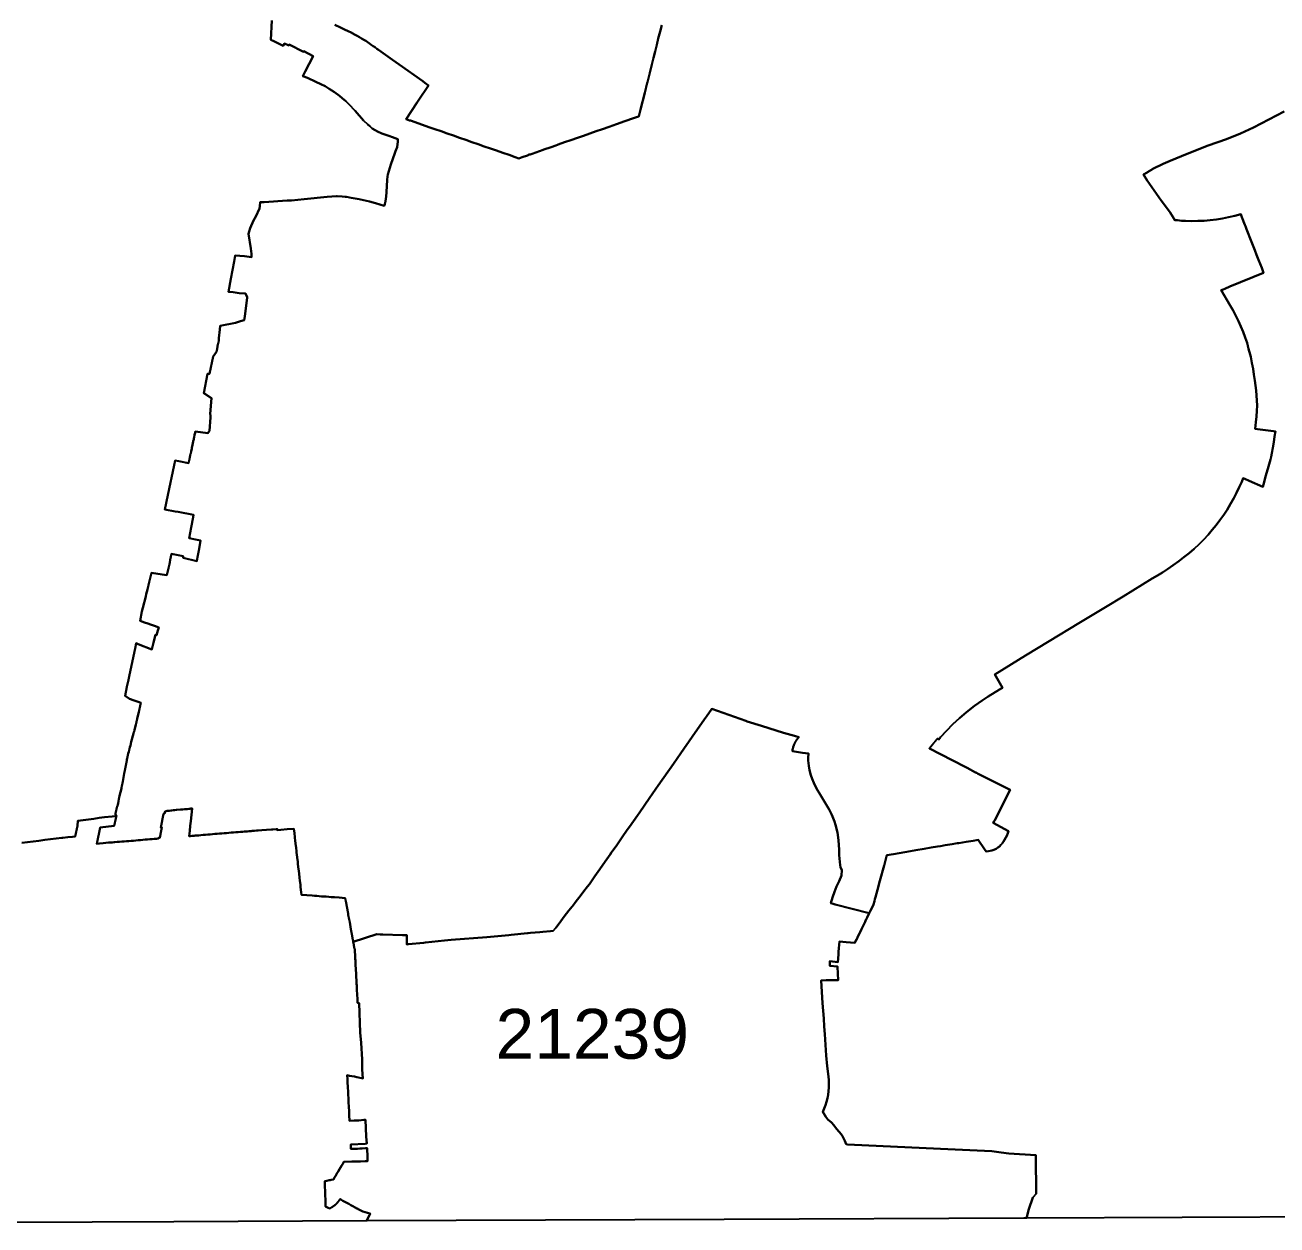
# Model space of a CAD drawing. Header units: inches. Extents: x 1341578 to 1502124, y 557203 to 748561.
# Drawn here: x 1422618 to 1436019, y 621283 to 634129 of the extents above; entities that cross this region are included whole.
import ezdxf
from ezdxf.enums import TextEntityAlignment as Align

# ---------------------------------------------------------------- set-up
doc = ezdxf.new("R2010")
doc.units = ezdxf.units.IN
doc.header["$MEASUREMENT"] = 0
doc.layers.add('Zipcode', color=7, linetype='Continuous')
doc.layers.add('ZipcodeAnno', color=7, linetype='Continuous')
doc.styles.add('Arial', font='arial.ttf')

msp = doc.modelspace()

# ---------------------------------------------------------------- linework, layer by layer
at = {"layer": 'Zipcode'}
for points in [[(1425261, 634177), (1425249, 633972), (1425280, 633957), (1425382, 633906), (1425395, 633932), (1425440, 633909), (1425444, 633919), (1425600, 633840), (1425603, 633848), (1425702, 633797), (1425617, 633630), (1425592, 633581), (1425643, 633562), (1425732, 633522), (1425784, 633496), (1425829, 633473), (1425873, 633447), (1425930, 633410), (1425984, 633370), (1426012, 633347), (1426050, 633315), (1426083, 633283), (1426153, 633211), (1426242, 633107), (1426286, 633065), (1426307, 633046), (1426335, 633022), (1426365, 633004), (1426389, 632988), (1426438, 632968), (1426511, 632942), (1426551, 632928), (1426607, 632908), (1426609, 632882), (1426600, 632821), (1426583, 632778), (1426577, 632756), (1426535, 632636), (1426513, 632565), (1426502, 632529), (1426499, 632507), (1426495, 632472), (1426487, 632340), (1426482, 632294), (1426476, 632244), (1426468, 632211), (1426462, 632192), (1426371, 632221), (1426306, 632238), (1426196, 632264), (1426109, 632279), (1426060, 632288), (1426046, 632289), (1426014, 632293), (1425958, 632295), (1425953, 632295), (1425902, 632294), (1425851, 632290), (1425606, 632266), (1425471, 632252), (1425424, 632250), (1425176, 632231), (1425133, 632231), (1425132, 632189), (1425126, 632166), (1425088, 632079), (1425063, 632037), (1425026, 631954), (1425017, 631920), (1425010, 631894), (1425010, 631892), (1425034, 631737), (1425043, 631680), (1425042, 631642), (1424966, 631654), (1424868, 631663), (1424858, 631598), (1424857, 631597), (1424856, 631597), (1424822, 631410), (1424795, 631273), (1424800, 631273), (1424846, 631268), (1424911, 631259), (1424978, 631254), (1424994, 631214), (1424994, 631213), (1424969, 631008), (1424964, 630968), (1424925, 630958), (1424871, 630941), (1424708, 630909), (1424704, 630869), (1424694, 630778), (1424691, 630747), (1424691, 630747), (1424685, 630720), (1424684, 630716), (1424683, 630712), (1424673, 630662), (1424666, 630631), (1424630, 630581), (1424592, 630394), (1424572, 630393), (1424530, 630189), (1424614, 630135), (1424600, 629967), (1424604, 629947), (1424602, 629927), (1424591, 629786), (1424576, 629759), (1424441, 629776), (1424435, 629751), (1424433, 629741), (1424427, 629712), (1424425, 629705), (1424423, 629693), (1424421, 629686), (1424419, 629675), (1424418, 629668), (1424415, 629656), (1424414, 629649), (1424411, 629637), (1424410, 629632), (1424404, 629606), (1424403, 629600), (1424402, 629596), (1424402, 629593), (1424396, 629567), (1424396, 629565), (1424391, 629542), (1424390, 629538), (1424387, 629523), (1424386, 629523), (1424386, 629522), (1424383, 629504), (1424382, 629502), (1424378, 629481), (1424377, 629480), (1424368, 629438), (1424264, 629459), (1424224, 629467), (1424214, 629416), (1424145, 629097), (1424114, 628944), (1424224, 628922), (1424256, 628918), (1424421, 628887), (1424416, 628861), (1424396, 628751), (1424374, 628635), (1424442, 628623), (1424495, 628612), (1424480, 628522), (1424465, 628433), (1424461, 628409), (1424458, 628392), (1424457, 628389), (1424309, 628426), (1424311, 628443), (1424186, 628468), (1424173, 628402), (1424167, 628374), (1424163, 628359), (1424153, 628314), (1424139, 628255), (1424138, 628251), (1424131, 628239), (1423970, 628265), (1423948, 628163), (1423929, 628086), (1423915, 628037), (1423909, 628010), (1423877, 627890), (1423867, 627849), (1423849, 627750), (1423880, 627740), (1423886, 627737), (1423943, 627718), (1423951, 627715), (1424004, 627696), (1424049, 627681), (1424039, 627648), (1424025, 627598), (1424016, 627600), (1423994, 627517), (1423975, 627444), (1423829, 627501), (1423806, 627510), (1423796, 627455), (1423736, 627171), (1423724, 627119), (1423707, 627045), (1423688, 626949), (1423735, 626916), (1423785, 626897), (1423838, 626879), (1423858, 626874), (1423855, 626858), (1423835, 626772), (1423819, 626705), (1423818, 626701), (1423803, 626636), (1423791, 626584), (1423786, 626564), (1423782, 626563), (1423777, 626543), (1423755, 626457), (1423745, 626415), (1423741, 626399), (1423728, 626350), (1423723, 626330), (1423710, 626277), (1423707, 626265), (1423708, 626265), (1423706, 626254), (1423686, 626147), (1423680, 626115), (1423676, 626095), (1423664, 626032), (1423654, 625980), (1423652, 625967), (1423650, 625956), (1423630, 625877), (1423622, 625840), (1423618, 625820), (1423614, 625796), (1423612, 625785), (1423608, 625765), (1423603, 625766), (1423586, 625689), (1423585, 625681), (1423594, 625662), (1423590, 625661), (1423549, 625657), (1423470, 625650), (1423411, 625640), (1423353, 625630), (1423184, 625608), (1423180, 625557), (1423156, 625442), (1423124, 625439), (1423074, 625434), (1423022, 625429), (1423012, 625428), (1422951, 625420), (1422890, 625413), (1422829, 625405), (1422767, 625397), (1422706, 625390), (1422645, 625382), (1422584, 625375)], [(1436097, 633202), (1435769, 633031), (1435628, 632967), (1435480, 632907), (1435282, 632839), (1435057, 632751), (1434998, 632725), (1434876, 632676), (1434801, 632644), (1434757, 632623), (1434735, 632611), (1434699, 632592), (1434622, 632545), (1434597, 632531), (1434592, 632528), (1434629, 632465), (1434704, 632358), (1434704, 632358), (1434780, 632252), (1434781, 632251), (1434859, 632147), (1434875, 632121), (1434904, 632075), (1434926, 632040), (1434956, 632038), (1434998, 632034), (1434998, 632034), (1435041, 632032), (1435107, 632030), (1435173, 632031), (1435173, 632031), (1435239, 632034), (1435306, 632040), (1435306, 632040), (1435371, 632048), (1435371, 632048), (1435437, 632058), (1435502, 632071), (1435502, 632071), (1435567, 632086), (1435567, 632086), (1435631, 632103), (1435643, 632072), (1435675, 631990), (1435682, 631974), (1435693, 631945), (1435708, 631906), (1435733, 631844), (1435762, 631771), (1435782, 631719), (1435802, 631669), (1435823, 631614), (1435857, 631528), (1435877, 631477), (1435515, 631328), (1435460, 631306), (1435442, 631299), (1435421, 631290), (1435518, 631128), (1435549, 631073), (1435549, 631073), (1435579, 631017), (1435579, 631017), (1435607, 630960), (1435607, 630960), (1435633, 630903), (1435633, 630903), (1435657, 630844), (1435657, 630844), (1435680, 630785), (1435699, 630725), (1435716, 630664), (1435732, 630603), (1435738, 630575), (1435752, 630512), (1435752, 630512), (1435763, 630449), (1435763, 630449), (1435773, 630386), (1435773, 630386), (1435781, 630323), (1435790, 630270), (1435797, 630217), (1435802, 630164), (1435805, 630110), (1435806, 630057), (1435804, 629997), (1435801, 629938), (1435794, 629878), (1435786, 629807), (1435810, 629804), (1435982, 629781), (1436004, 629778), (1436000, 629758), (1435998, 629746), (1435981, 629643), (1435959, 629505), (1435950, 629476), (1435929, 629404), (1435902, 629307), (1435874, 629211), (1435867, 629186), (1435723, 629251), (1435674, 629270), (1435658, 629278), (1435642, 629240), (1435615, 629181), (1435615, 629181), (1435587, 629122), (1435587, 629122), (1435557, 629065), (1435523, 629002), (1435486, 628940), (1435449, 628884), (1435449, 628884), (1435409, 628829), (1435409, 628829), (1435368, 628776), (1435326, 628723), (1435326, 628723), (1435283, 628672), (1435283, 628672), (1435237, 628622), (1435185, 628571), (1435132, 628522), (1435079, 628476), (1435079, 628476), (1435024, 628431), (1435024, 628431), (1434969, 628388), (1434909, 628345), (1434848, 628304), (1434794, 628269), (1434740, 628235), (1434684, 628202), (1434373, 628011), (1434184, 627897), (1433897, 627724), (1433580, 627532), (1433328, 627379), (1432998, 627176), (1433009, 627157), (1433080, 627035), (1433049, 627014), (1432927, 626939), (1432862, 626896), (1432781, 626839), (1432696, 626772), (1432621, 626709), (1432550, 626643), (1432481, 626574), (1432418, 626505), (1432398, 626481), (1432387, 626492), (1432385, 626490), (1432384, 626488), (1432383, 626487), (1432382, 626486), (1432380, 626484), (1432379, 626483), (1432378, 626481), (1432377, 626480), (1432375, 626478), (1432374, 626477), (1432373, 626475), (1432372, 626474), (1432370, 626472), (1432369, 626471), (1432368, 626469), (1432367, 626468), (1432365, 626466), (1432364, 626465), (1432363, 626463), (1432362, 626462), (1432360, 626460), (1432359, 626459), (1432358, 626457), (1432357, 626456), (1432356, 626454), (1432354, 626453), (1432353, 626451), (1432352, 626450), (1432351, 626449), (1432349, 626447), (1432348, 626446), (1432347, 626444), (1432346, 626443), (1432344, 626441), (1432343, 626440), (1432342, 626438), (1432341, 626437), (1432340, 626435), (1432338, 626434), (1432337, 626432), (1432336, 626431), (1432335, 626429), (1432333, 626428), (1432332, 626426), (1432331, 626424), (1432330, 626423), (1432329, 626421), (1432327, 626420), (1432326, 626418), (1432325, 626417), (1432324, 626415), (1432323, 626414), (1432321, 626412), (1432320, 626411), (1432319, 626409), (1432318, 626408), (1432317, 626406), (1432315, 626405), (1432314, 626403), (1432313, 626402), (1432312, 626400), (1432311, 626399), (1432309, 626397), (1432308, 626396), (1432307, 626394), (1432306, 626393), (1432305, 626391), (1432303, 626390), (1432302, 626388), (1432301, 626387), (1432300, 626385), (1432418, 626324), (1432680, 626189), (1432703, 626177), (1432794, 626128), (1432795, 626127), (1432797, 626127), (1432798, 626126), (1432799, 626125), (1432801, 626125), (1432802, 626124), (1432803, 626123), (1432805, 626123), (1432806, 626122), (1432807, 626122), (1432809, 626121), (1432810, 626120), (1432814, 626118), (1433164, 625943), (1432999, 625618), (1432993, 625607), (1432983, 625588), (1433146, 625500), (1433145, 625498), (1433138, 625479), (1433126, 625450), (1433093, 625389), (1433078, 625367), (1433064, 625351), (1433048, 625335), (1433031, 625323), (1433012, 625310), (1432989, 625300), (1432966, 625292), (1432933, 625285), (1432906, 625280), (1432889, 625305), (1432822, 625406), (1432767, 625397), (1432691, 625385), (1432614, 625372), (1432595, 625369), (1432542, 625360), (1432467, 625348), (1432418, 625340), (1432387, 625335), (1432319, 625323), (1432244, 625311), (1432152, 625295), (1432098, 625286), (1431915, 625254), (1431843, 625241), (1431813, 625130), (1431769, 624969), (1431742, 624870), (1431721, 624791), (1431716, 624771), (1431710, 624751), (1431700, 624714), (1431682, 624676), (1431665, 624641), (1431654, 624620), (1431291, 624715), (1431269, 624721), (1431244, 624727), (1431262, 624788), (1431262, 624788), (1431283, 624848), (1431283, 624848), (1431306, 624907), (1431306, 624907), (1431332, 624965), (1431332, 624965), (1431359, 625023), (1431363, 625082), (1431346, 625115), (1431343, 625134), (1431334, 625243), (1431334, 625292), (1431334, 625298), (1431325, 625401), (1431314, 625484), (1431294, 625567), (1431283, 625604), (1431263, 625655), (1431252, 625681), (1431225, 625730), (1431117, 625911), (1431101, 625938), (1431077, 625985), (1431062, 626018), (1431045, 626058), (1431030, 626099), (1431016, 626151), (1431007, 626200), (1431002, 626254), (1431001, 626284), (1431004, 626331), (1430942, 626339), (1430832, 626354), (1430832, 626357), (1430833, 626359), (1430833, 626361), (1430833, 626363), (1430833, 626365), (1430834, 626366), (1430834, 626368), (1430834, 626370), (1430835, 626372), (1430835, 626374), (1430835, 626376), (1430836, 626378), (1430836, 626380), (1430836, 626381), (1430837, 626383), (1430837, 626385), (1430838, 626387), (1430838, 626389), (1430839, 626391), (1430839, 626393), (1430840, 626394), (1430840, 626396), (1430841, 626398), (1430841, 626400), (1430842, 626402), (1430842, 626404), (1430843, 626405), (1430844, 626407), (1430844, 626409), (1430845, 626411), (1430845, 626413), (1430846, 626414), (1430847, 626416), (1430847, 626418), (1430848, 626420), (1430849, 626422), (1430849, 626423), (1430850, 626425), (1430851, 626427), (1430852, 626429), (1430852, 626430), (1430853, 626432), (1430854, 626434), (1430855, 626436), (1430856, 626437), (1430856, 626439), (1430857, 626441), (1430858, 626442), (1430859, 626444), (1430860, 626446), (1430861, 626448), (1430862, 626449), (1430862, 626451), (1430863, 626453), (1430864, 626454), (1430865, 626456), (1430866, 626458), (1430867, 626459), (1430868, 626461), (1430869, 626462), (1430870, 626464), (1430871, 626466), (1430872, 626467), (1430873, 626469), (1430874, 626471), (1430875, 626472), (1430876, 626474), (1430877, 626475), (1430879, 626477), (1430880, 626478), (1430881, 626480), (1430882, 626481), (1430883, 626483), (1430884, 626485), (1430885, 626486), (1430887, 626488), (1430888, 626489), (1430889, 626491), (1430890, 626492), (1430891, 626493), (1430893, 626495), (1430894, 626496), (1430895, 626498), (1430896, 626499), (1430898, 626501), (1430899, 626502), (1430900, 626504), (1430901, 626505), (1430854, 626519), (1430738, 626553), (1430500, 626627), (1430349, 626674), (1430332, 626679), (1429968, 626807), (1429911, 626725), (1429892, 626698), (1429761, 626510), (1429639, 626335), (1429559, 626221), (1429396, 625988), (1429371, 625952), (1429331, 625894), (1429306, 625859), (1429245, 625771), (1429198, 625704), (1429173, 625668), (1429087, 625544), (1429065, 625513), (1429011, 625436), (1428951, 625350), (1428893, 625267), (1428882, 625250), (1428846, 625200), (1428754, 625068), (1428718, 625016), (1428659, 624931), (1428639, 624905), (1428600, 624855), (1428571, 624818), (1428507, 624735), (1428480, 624700), (1428475, 624694), (1428440, 624649), (1428390, 624584), (1428334, 624512), (1428298, 624465), (1428272, 624432), (1428242, 624429), (1428160, 624421), (1428127, 624418), (1428028, 624409), (1428004, 624406), (1427998, 624406), (1427821, 624389), (1427797, 624387), (1427562, 624364), (1427181, 624334), (1427145, 624331), (1427108, 624328), (1426905, 624307), (1426901, 624307), (1426885, 624305), (1426882, 624305), (1426723, 624289), (1426717, 624288), (1426703, 624286), (1426706, 624338), (1426705, 624384), (1426660, 624385), (1426449, 624393), (1426418, 624394), (1426385, 624395), (1426132, 624313), (1426130, 624327), (1426128, 624335), (1426117, 624398), (1426107, 624449), (1426097, 624501), (1426093, 624524), (1426088, 624553), (1426078, 624604), (1426076, 624616), (1426051, 624751), (1426046, 624779), (1426045, 624783), (1425982, 624788), (1425931, 624791), (1425894, 624794), (1425868, 624796), (1425843, 624798), (1425818, 624800), (1425793, 624801), (1425768, 624803), (1425743, 624805), (1425718, 624807), (1425693, 624809), (1425577, 624817), (1425574, 624847), (1425571, 624872), (1425570, 624877), (1425568, 624897), (1425565, 624922), (1425565, 624927), (1425562, 624946), (1425559, 624971), (1425559, 624976), (1425557, 624996), (1425554, 625021), (1425553, 625026), (1425552, 625036), (1425551, 625046), (1425548, 625071), (1425545, 625095), (1425543, 625115), (1425542, 625120), (1425539, 625145), (1425537, 625170), (1425534, 625195), (1425531, 625215), (1425531, 625220), (1425528, 625244), (1425525, 625269), (1425522, 625294), (1425520, 625309), (1425519, 625319), (1425514, 625368), (1425510, 625398), (1425507, 625428), (1425506, 625433), (1425501, 625478), (1425496, 625525), (1425424, 625519), (1425356, 625513), (1425316, 625510), (1425319, 625521), (1425319, 625521), (1425305, 625520), (1425269, 625517), (1425256, 625516), (1425202, 625513), (1425151, 625509), (1425112, 625506), (1425100, 625505), (1425096, 625505), (1425075, 625503), (1425062, 625502), (1425050, 625501), (1425040, 625500), (1425025, 625499), (1425012, 625498), (1425000, 625497), (1424984, 625496), (1424975, 625495), (1424962, 625494), (1424950, 625493), (1424933, 625492), (1424925, 625491), (1424900, 625489), (1424888, 625488), (1424881, 625487), (1424875, 625487), (1424850, 625485), (1424838, 625484), (1424830, 625483), (1424825, 625483), (1424800, 625481), (1424776, 625479), (1424774, 625479), (1424751, 625477), (1424726, 625475), (1424721, 625474), (1424701, 625473), (1424676, 625471), (1424651, 625469), (1424626, 625467), (1424601, 625465), (1424576, 625463), (1424551, 625460), (1424526, 625458), (1424501, 625456), (1424477, 625454), (1424452, 625452), (1424439, 625451), (1424427, 625450), (1424402, 625448), (1424389, 625447), (1424377, 625446), (1424375, 625446), (1424381, 625504), (1424386, 625555), (1424391, 625607), (1424398, 625675), (1424405, 625742), (1424402, 625741), (1424394, 625740), (1424387, 625739), (1424372, 625737), (1424358, 625736), (1424344, 625735), (1424326, 625734), (1424308, 625732), (1424296, 625732), (1424284, 625731), (1424282, 625730), (1424242, 625726), (1424238, 625726), (1424234, 625726), (1424222, 625724), (1424212, 625723), (1424202, 625722), (1424190, 625721), (1424178, 625720), (1424164, 625718), (1424151, 625717), (1424138, 625715), (1424130, 625714), (1424116, 625711), (1424111, 625687), (1424099, 625686), (1424071, 625539), (1424083, 625540), (1424083, 625540), (1424076, 625501), (1424062, 625429), (1424050, 625430), (1424048, 625419), (1424028, 625418), (1424003, 625416), (1424001, 625416), (1423978, 625414), (1423974, 625413), (1423953, 625412), (1423928, 625410), (1423908, 625408), (1423903, 625408), (1423878, 625406), (1423853, 625404), (1423829, 625402), (1423804, 625400), (1423779, 625397), (1423754, 625395), (1423729, 625393), (1423716, 625392), (1423704, 625391), (1423679, 625389), (1423654, 625387), (1423629, 625385), (1423604, 625383), (1423579, 625381), (1423567, 625380), (1423554, 625379), (1423542, 625378), (1423510, 625376), (1423453, 625371), (1423413, 625368), (1423386, 625365), (1423423, 625538), (1423572, 625555), (1423590, 625634), (1423597, 625662), (1423594, 625662), (1423585, 625681), (1423586, 625689), (1423603, 625766), (1423608, 625765), (1423612, 625785), (1423614, 625796), (1423618, 625820), (1423622, 625840), (1423630, 625877), (1423650, 625956), (1423652, 625967), (1423654, 625980), (1423664, 626032), (1423676, 626095), (1423680, 626115), (1423686, 626147), (1423706, 626254), (1423708, 626265), (1423707, 626265), (1423710, 626277), (1423723, 626330), (1423728, 626350), (1423741, 626399), (1423745, 626415), (1423755, 626457), (1423777, 626543), (1423782, 626563), (1423786, 626564), (1423791, 626584), (1423803, 626636), (1423818, 626701), (1423819, 626705), (1423835, 626772), (1423855, 626858), (1423858, 626874), (1423838, 626879), (1423785, 626897), (1423735, 626916), (1423688, 626949), (1423707, 627045), (1423724, 627119), (1423736, 627171), (1423796, 627455), (1423806, 627510), (1423829, 627501), (1423975, 627444), (1423994, 627517), (1424016, 627600), (1424025, 627598), (1424039, 627648), (1424049, 627681), (1424004, 627696), (1423951, 627715), (1423943, 627718), (1423886, 627737), (1423880, 627740), (1423849, 627750), (1423867, 627849), (1423877, 627890), (1423909, 628010), (1423915, 628037), (1423929, 628086), (1423948, 628163), (1423970, 628265), (1424131, 628239), (1424138, 628251), (1424139, 628255), (1424153, 628314), (1424163, 628359), (1424167, 628374), (1424173, 628402), (1424186, 628468), (1424311, 628443), (1424309, 628426), (1424457, 628389), (1424458, 628392), (1424461, 628409), (1424465, 628433), (1424480, 628522), (1424495, 628612), (1424442, 628623), (1424374, 628635), (1424396, 628751), (1424416, 628861), (1424421, 628887), (1424256, 628918), (1424224, 628922), (1424114, 628944), (1424145, 629097), (1424214, 629416), (1424224, 629467), (1424264, 629459), (1424368, 629438), (1424377, 629480), (1424378, 629481), (1424382, 629502), (1424383, 629504), (1424386, 629522), (1424386, 629523), (1424387, 629523), (1424390, 629538), (1424391, 629542), (1424396, 629565), (1424396, 629567), (1424402, 629593), (1424402, 629596), (1424403, 629600), (1424404, 629606), (1424410, 629632), (1424411, 629637), (1424414, 629649), (1424415, 629656), (1424418, 629668), (1424419, 629675), (1424421, 629686), (1424423, 629693), (1424425, 629705), (1424427, 629712), (1424433, 629741), (1424435, 629751), (1424441, 629776), (1424576, 629759), (1424591, 629786), (1424602, 629927), (1424604, 629947), (1424600, 629967), (1424614, 630135), (1424530, 630189), (1424572, 630393), (1424592, 630394), (1424630, 630581), (1424666, 630631), (1424673, 630662), (1424683, 630712), (1424684, 630716), (1424685, 630720), (1424691, 630747), (1424691, 630747), (1424694, 630778), (1424704, 630869), (1424708, 630909), (1424871, 630941), (1424925, 630958), (1424964, 630968), (1424969, 631008), (1424994, 631213), (1424994, 631214), (1424978, 631254), (1424911, 631259), (1424846, 631268), (1424800, 631273), (1424795, 631273), (1424822, 631410), (1424856, 631597), (1424857, 631597), (1424858, 631598), (1424868, 631663), (1424966, 631654), (1425042, 631642), (1425043, 631680), (1425034, 631737), (1425010, 631892), (1425010, 631894), (1425017, 631920), (1425026, 631954), (1425063, 632037), (1425088, 632079), (1425126, 632166), (1425132, 632189), (1425133, 632231), (1425176, 632231), (1425424, 632250), (1425471, 632252), (1425606, 632266), (1425851, 632290), (1425902, 632294), (1425953, 632295), (1425958, 632295), (1426014, 632293), (1426046, 632289), (1426060, 632288), (1426109, 632279), (1426196, 632264), (1426306, 632238), (1426371, 632221), (1426462, 632192), (1426468, 632211), (1426476, 632244), (1426482, 632294), (1426487, 632340), (1426495, 632472), (1426499, 632507), (1426502, 632529), (1426513, 632565), (1426535, 632636), (1426577, 632756), (1426583, 632778), (1426600, 632821), (1426609, 632882), (1426607, 632908), (1426551, 632928), (1426511, 632942), (1426438, 632968), (1426389, 632988), (1426365, 633004), (1426335, 633022), (1426307, 633046), (1426286, 633065), (1426242, 633107), (1426153, 633211), (1426083, 633283), (1426050, 633315), (1426012, 633347), (1425984, 633370), (1425930, 633410), (1425873, 633447), (1425829, 633473), (1425784, 633496), (1425732, 633522), (1425643, 633562), (1425592, 633581), (1425617, 633630), (1425702, 633797), (1425603, 633848), (1425600, 633840), (1425444, 633919), (1425440, 633909), (1425395, 633932), (1425382, 633906), (1425280, 633957), (1425249, 633972), (1425261, 634177)], [(1425933, 634130), (1425993, 634104), (1426039, 634082), (1426078, 634064), (1426109, 634048), (1426145, 634029), (1426160, 634020), (1426174, 634012), (1426197, 634000), (1426220, 633986), (1426251, 633967), (1426265, 633958), (1426281, 633948), (1426291, 633942), (1426306, 633931), (1426324, 633918), (1426346, 633903), (1426368, 633887), (1426384, 633875), (1426401, 633864), (1426503, 633791), (1426551, 633757), (1426624, 633705), (1426875, 633526), (1426897, 633510), (1426938, 633481), (1426827, 633316), (1426813, 633296), (1426696, 633121), (1426734, 633108), (1426744, 633105), (1426873, 633060), (1426939, 633037), (1427005, 633014), (1427071, 632991), (1427138, 632968), (1427204, 632945), (1427270, 632922), (1427336, 632899), (1427402, 632876), (1427468, 632853), (1427534, 632830), (1427600, 632807), (1427665, 632784), (1427732, 632761), (1427799, 632738), (1427865, 632715), (1427904, 632701), (1427939, 632714), (1427995, 632733), (1428016, 632741), (1428024, 632743), (1428046, 632751), (1428163, 632792), (1428171, 632795), (1428251, 632823), (1428301, 632840), (1428318, 632846), (1428325, 632849), (1428393, 632873), (1428462, 632897), (1428530, 632921), (1428596, 632944), (1428665, 632968), (1428732, 632991), (1428801, 633015), (1428870, 633040), (1428950, 633067), (1429039, 633099), (1429132, 633131), (1429183, 633149), (1429188, 633151), (1429206, 633225), (1429251, 633404), (1429278, 633511), (1429280, 633518), (1429305, 633617), (1429327, 633706), (1429345, 633778), (1429362, 633845), (1429369, 633874), (1429380, 633918), (1429397, 633986), (1429415, 634058), (1429433, 634129)], [(1429433, 634129), (1429415, 634058), (1429397, 633986), (1429380, 633918), (1429369, 633874), (1429362, 633845), (1429345, 633778), (1429327, 633706), (1429305, 633617), (1429280, 633518), (1429278, 633511), (1429251, 633404), (1429206, 633225), (1429188, 633151), (1429183, 633149), (1429132, 633131), (1429039, 633099), (1428950, 633067), (1428870, 633040), (1428801, 633015), (1428732, 632991), (1428665, 632968), (1428596, 632944), (1428530, 632921), (1428462, 632897), (1428393, 632873), (1428325, 632849), (1428318, 632846), (1428301, 632840), (1428251, 632823), (1428171, 632795), (1428163, 632792), (1428046, 632751), (1428024, 632743), (1428016, 632741), (1427995, 632733), (1427939, 632714), (1427904, 632701), (1427865, 632715), (1427799, 632738), (1427732, 632761), (1427665, 632784), (1427600, 632807), (1427534, 632830), (1427468, 632853), (1427402, 632876), (1427336, 632899), (1427270, 632922), (1427204, 632945), (1427138, 632968), (1427071, 632991), (1427005, 633014), (1426939, 633037), (1426873, 633060), (1426744, 633105), (1426734, 633108), (1426696, 633121), (1426813, 633296), (1426827, 633316), (1426938, 633481), (1426897, 633510), (1426875, 633526), (1426624, 633705), (1426551, 633757), (1426503, 633791), (1426401, 633864), (1426384, 633875), (1426368, 633887), (1426346, 633903), (1426324, 633918), (1426306, 633931), (1426291, 633942), (1426281, 633948), (1426265, 633958), (1426251, 633967), (1426220, 633986), (1426197, 634000), (1426174, 634012), (1426160, 634020), (1426145, 634029), (1426109, 634048), (1426078, 634064), (1426039, 634082), (1425993, 634104), (1425933, 634130)], [(1445002, 621406), (1433340, 621356), (1433363, 621452), (1433405, 621577), (1433442, 621617), (1433439, 622021), (1433439, 622032), (1433439, 622032), (1433149, 622048), (1433068, 622059), (1432967, 622073), (1432418, 622099), (1431421, 622146), (1431408, 622147), (1431395, 622183), (1431383, 622207), (1431368, 622234), (1431353, 622254), (1431308, 622308), (1431294, 622328), (1431276, 622352), (1431250, 622381), (1431212, 622414), (1431190, 622440), (1431179, 622458), (1431158, 622493), (1431173, 622529), (1431173, 622529), (1431186, 622565), (1431186, 622565), (1431198, 622602), (1431198, 622602), (1431207, 622640), (1431207, 622640), (1431214, 622678), (1431219, 622716), (1431219, 622716), (1431222, 622755), (1431222, 622755), (1431223, 622793), (1431223, 622793), (1431222, 622832), (1431222, 622832), (1431218, 622871), (1431205, 622984), (1431205, 622984), (1431193, 623097), (1431193, 623097), (1431185, 623211), (1431185, 623211), (1431178, 623325), (1431174, 623409), (1431169, 623492), (1431162, 623575), (1431153, 623659), (1431140, 623900), (1431140, 623902), (1431140, 623902), (1431195, 623903), (1431323, 623904), (1431323, 623906), (1431319, 623973), (1431314, 624049), (1431233, 624057), (1431234, 624106), (1431317, 624098), (1431325, 624178), (1431327, 624198), (1431327, 624208), (1431331, 624247), (1431337, 624318), (1431408, 624311), (1431500, 624302), (1431516, 624335), (1431517, 624337), (1431538, 624380), (1431550, 624405), (1431553, 624412), (1431572, 624449), (1431590, 624487), (1431610, 624528), (1431620, 624549), (1431623, 624555), (1431632, 624574), (1431654, 624620), (1431665, 624641), (1431682, 624676), (1431700, 624714), (1431710, 624751), (1431716, 624771), (1431721, 624791), (1431742, 624870), (1431769, 624969), (1431813, 625130), (1431843, 625241), (1431915, 625254), (1432098, 625286), (1432152, 625295), (1432244, 625311), (1432319, 625323), (1432387, 625335), (1432418, 625340), (1432467, 625348), (1432542, 625360), (1432595, 625369), (1432614, 625372), (1432691, 625385), (1432767, 625397), (1432822, 625406), (1432889, 625305), (1432906, 625280), (1432933, 625285), (1432966, 625292), (1432989, 625300), (1433012, 625310), (1433031, 625323), (1433048, 625335), (1433064, 625351), (1433078, 625367), (1433093, 625389), (1433126, 625450), (1433138, 625479), (1433145, 625498), (1433146, 625500), (1432983, 625588), (1432993, 625607), (1432999, 625618), (1433164, 625943), (1432814, 626118), (1432810, 626120), (1432809, 626121), (1432807, 626122), (1432806, 626122), (1432805, 626123), (1432803, 626123), (1432802, 626124), (1432801, 626125), (1432799, 626125), (1432798, 626126), (1432797, 626127), (1432795, 626127), (1432794, 626128), (1432703, 626177), (1432680, 626189), (1432418, 626324), (1432300, 626385), (1432301, 626387), (1432302, 626388), (1432303, 626390), (1432305, 626391), (1432306, 626393), (1432307, 626394), (1432308, 626396), (1432309, 626397), (1432311, 626399), (1432312, 626400), (1432313, 626402), (1432314, 626403), (1432315, 626405), (1432317, 626406), (1432318, 626408), (1432319, 626409), (1432320, 626411), (1432321, 626412), (1432323, 626414), (1432324, 626415), (1432325, 626417), (1432326, 626418), (1432327, 626420), (1432329, 626421), (1432330, 626423), (1432331, 626424), (1432332, 626426), (1432333, 626428), (1432335, 626429), (1432336, 626431), (1432337, 626432), (1432338, 626434), (1432340, 626435), (1432341, 626437), (1432342, 626438), (1432343, 626440), (1432344, 626441), (1432346, 626443), (1432347, 626444), (1432348, 626446), (1432349, 626447), (1432351, 626449), (1432352, 626450), (1432353, 626451), (1432354, 626453), (1432356, 626454), (1432357, 626456), (1432358, 626457), (1432359, 626459), (1432360, 626460), (1432362, 626462), (1432363, 626463), (1432364, 626465), (1432365, 626466), (1432367, 626468), (1432368, 626469), (1432369, 626471), (1432370, 626472), (1432372, 626474), (1432373, 626475), (1432374, 626477), (1432375, 626478), (1432377, 626480), (1432378, 626481), (1432379, 626483), (1432380, 626484), (1432382, 626486), (1432383, 626487), (1432384, 626488), (1432385, 626490), (1432387, 626492), (1432398, 626481), (1432418, 626505), (1432481, 626574), (1432550, 626643), (1432621, 626709), (1432696, 626772), (1432781, 626839), (1432862, 626896), (1432927, 626939), (1433049, 627014), (1433080, 627035), (1433009, 627157), (1432998, 627176), (1433328, 627379), (1433580, 627532), (1433897, 627724), (1434184, 627897), (1434373, 628011), (1434684, 628202), (1434740, 628235), (1434794, 628269), (1434848, 628304), (1434909, 628345), (1434969, 628388), (1435024, 628431), (1435024, 628431), (1435079, 628476), (1435079, 628476), (1435132, 628522), (1435185, 628571), (1435237, 628622), (1435283, 628672), (1435283, 628672), (1435326, 628723), (1435326, 628723), (1435368, 628776), (1435409, 628829), (1435409, 628829), (1435449, 628884), (1435449, 628884), (1435486, 628940), (1435523, 629002), (1435557, 629065), (1435587, 629122), (1435587, 629122), (1435615, 629181), (1435615, 629181), (1435642, 629240), (1435658, 629278), (1435674, 629270), (1435723, 629251), (1435867, 629186), (1435874, 629211), (1435902, 629307), (1435929, 629404), (1435950, 629476), (1435959, 629505), (1435981, 629643), (1435998, 629746), (1436000, 629758), (1436004, 629778), (1435982, 629781), (1435810, 629804), (1435786, 629807), (1435794, 629878), (1435801, 629938), (1435804, 629997), (1435806, 630057), (1435805, 630110), (1435802, 630164), (1435797, 630217), (1435790, 630270), (1435781, 630323), (1435773, 630386), (1435773, 630386), (1435763, 630449), (1435763, 630449), (1435752, 630512), (1435752, 630512), (1435738, 630575), (1435732, 630603), (1435716, 630664), (1435699, 630725), (1435680, 630785), (1435657, 630844), (1435657, 630844), (1435633, 630903), (1435633, 630903), (1435607, 630960), (1435607, 630960), (1435579, 631017), (1435579, 631017), (1435549, 631073), (1435549, 631073), (1435518, 631128), (1435421, 631290), (1435442, 631299), (1435460, 631306), (1435515, 631328), (1435877, 631477), (1435857, 631528), (1435823, 631614), (1435802, 631669), (1435782, 631719), (1435762, 631771), (1435733, 631844), (1435708, 631906), (1435693, 631945), (1435682, 631974), (1435675, 631990), (1435643, 632072), (1435631, 632103), (1435567, 632086), (1435567, 632086), (1435502, 632071), (1435502, 632071), (1435437, 632058), (1435371, 632048), (1435371, 632048), (1435306, 632040), (1435306, 632040), (1435239, 632034), (1435173, 632031), (1435173, 632031), (1435107, 632030), (1435041, 632032), (1434998, 632034), (1434998, 632034), (1434956, 632038), (1434926, 632040), (1434904, 632075), (1434875, 632121), (1434859, 632147), (1434781, 632251), (1434780, 632252), (1434704, 632358), (1434704, 632358), (1434629, 632465), (1434592, 632528), (1434597, 632531), (1434622, 632545), (1434699, 632592), (1434735, 632611), (1434757, 632623), (1434801, 632644), (1434876, 632676), (1434998, 632725), (1435057, 632751), (1435282, 632839), (1435480, 632907), (1435628, 632967), (1435769, 633031), (1436097, 633202)], [(1422584, 625375), (1422645, 625382), (1422706, 625390), (1422767, 625397), (1422829, 625405), (1422890, 625413), (1422951, 625420), (1423012, 625428), (1423022, 625429), (1423074, 625434), (1423124, 625439), (1423156, 625442), (1423180, 625557), (1423184, 625608), (1423353, 625630), (1423411, 625640), (1423470, 625650), (1423549, 625657), (1423590, 625661), (1423594, 625662), (1423597, 625662), (1423590, 625634), (1423572, 625555), (1423423, 625538), (1423386, 625365), (1423413, 625368), (1423453, 625371), (1423510, 625376), (1423542, 625378), (1423554, 625379), (1423567, 625380), (1423579, 625381), (1423604, 625383), (1423629, 625385), (1423654, 625387), (1423679, 625389), (1423704, 625391), (1423716, 625392), (1423729, 625393), (1423754, 625395), (1423779, 625397), (1423804, 625400), (1423829, 625402), (1423853, 625404), (1423878, 625406), (1423903, 625408), (1423908, 625408), (1423928, 625410), (1423953, 625412), (1423974, 625413), (1423978, 625414), (1424001, 625416), (1424003, 625416), (1424028, 625418), (1424048, 625419), (1424050, 625430), (1424062, 625429), (1424076, 625501), (1424083, 625540), (1424083, 625540), (1424071, 625539), (1424099, 625686), (1424111, 625687), (1424116, 625711), (1424130, 625714), (1424138, 625715), (1424151, 625717), (1424164, 625718), (1424178, 625720), (1424190, 625721), (1424202, 625722), (1424212, 625723), (1424222, 625724), (1424234, 625726), (1424238, 625726), (1424242, 625726), (1424282, 625730), (1424284, 625731), (1424296, 625732), (1424308, 625732), (1424326, 625734), (1424344, 625735), (1424358, 625736), (1424372, 625737), (1424387, 625739), (1424394, 625740), (1424402, 625741), (1424405, 625742), (1424398, 625675), (1424391, 625607), (1424386, 625555), (1424381, 625504), (1424375, 625446), (1424377, 625446), (1424389, 625447), (1424402, 625448), (1424427, 625450), (1424439, 625451), (1424452, 625452), (1424477, 625454), (1424501, 625456), (1424526, 625458), (1424551, 625460), (1424576, 625463), (1424601, 625465), (1424626, 625467), (1424651, 625469), (1424676, 625471), (1424701, 625473), (1424721, 625474), (1424726, 625475), (1424751, 625477), (1424774, 625479), (1424776, 625479), (1424800, 625481), (1424825, 625483), (1424830, 625483), (1424838, 625484), (1424850, 625485), (1424875, 625487), (1424881, 625487), (1424888, 625488), (1424900, 625489), (1424925, 625491), (1424933, 625492), (1424950, 625493), (1424962, 625494), (1424975, 625495), (1424984, 625496), (1425000, 625497), (1425012, 625498), (1425025, 625499), (1425040, 625500), (1425050, 625501), (1425062, 625502), (1425075, 625503), (1425096, 625505), (1425100, 625505), (1425112, 625506), (1425151, 625509), (1425202, 625513), (1425256, 625516), (1425269, 625517), (1425305, 625520), (1425319, 625521), (1425319, 625521), (1425316, 625510), (1425356, 625513), (1425424, 625519), (1425496, 625525), (1425501, 625478), (1425506, 625433), (1425507, 625428), (1425510, 625398), (1425514, 625368), (1425519, 625319), (1425520, 625309), (1425522, 625294), (1425525, 625269), (1425528, 625244), (1425531, 625220), (1425531, 625215), (1425534, 625195), (1425537, 625170), (1425539, 625145), (1425542, 625120), (1425543, 625115), (1425545, 625095), (1425548, 625071), (1425551, 625046), (1425552, 625036), (1425553, 625026), (1425554, 625021), (1425557, 624996), (1425559, 624976), (1425559, 624971), (1425562, 624946), (1425565, 624927), (1425565, 624922), (1425568, 624897), (1425570, 624877), (1425571, 624872), (1425574, 624847), (1425577, 624817), (1425693, 624809), (1425718, 624807), (1425743, 624805), (1425768, 624803), (1425793, 624801), (1425818, 624800), (1425843, 624798), (1425868, 624796), (1425894, 624794), (1425931, 624791), (1425982, 624788), (1426045, 624783), (1426046, 624779), (1426051, 624751), (1426076, 624616), (1426078, 624604), (1426088, 624553), (1426093, 624524), (1426097, 624501), (1426107, 624449), (1426117, 624398), (1426128, 624335), (1426130, 624327), (1426132, 624313), (1426134, 624303), (1426139, 624278), (1426139, 624275), (1426146, 624240), (1426147, 624234), (1426148, 624228), (1426149, 624215), (1426149, 624205), (1426150, 624180), (1426152, 624155), (1426153, 624130), (1426154, 624119), (1426154, 624106), (1426155, 624091), (1426156, 624081), (1426157, 624057), (1426158, 624032), (1426159, 624008), (1426161, 623983), (1426162, 623966), (1426162, 623961), (1426162, 623959), (1426163, 623942), (1426163, 623934), (1426165, 623909), (1426166, 623885), (1426166, 623873), (1426167, 623860), (1426168, 623851), (1426168, 623836), (1426170, 623811), (1426171, 623787), (1426172, 623765), (1426172, 623762), (1426173, 623738), (1426175, 623713), (1426177, 623683), (1426178, 623660), (1426193, 623657), (1426205, 623344), (1426215, 623232), (1426226, 623054), (1426226, 623028), (1426228, 622947), (1426233, 622853), (1426218, 622856), (1426168, 622866), (1426143, 622871), (1426117, 622876), (1426092, 622881), (1426066, 622886), (1426069, 622844), (1426070, 622821), (1426071, 622796), (1426072, 622771), (1426074, 622747), (1426074, 622746), (1426075, 622720), (1426076, 622696), (1426077, 622670), (1426079, 622647), (1426079, 622646), (1426081, 622596), (1426081, 622595), (1426084, 622550), (1426084, 622545), (1426086, 622504), (1426086, 622496), (1426088, 622458), (1426089, 622445), (1426091, 622413), (1426091, 622397), (1426140, 622400), (1426191, 622403), (1426243, 622407), (1426261, 622408), (1426271, 622232), (1426276, 622154), (1426258, 622153), (1426104, 622145), (1426104, 622120), (1426104, 622097), (1426129, 622098), (1426152, 622099), (1426177, 622100), (1426201, 622102), (1426225, 622103), (1426261, 622105), (1426279, 622106), (1426284, 622008), (1426284, 621966), (1426258, 621967), (1426210, 621964), (1426146, 621963), (1426116, 621963), (1426031, 621959), (1426018, 621936), (1426005, 621915), (1425994, 621897), (1425983, 621879), (1425970, 621856), (1425957, 621835), (1425944, 621814), (1425937, 621802), (1425931, 621792), (1425918, 621771), (1425914, 621770), (1425893, 621766), (1425885, 621764), (1425872, 621762), (1425850, 621757), (1425848, 621757), (1425827, 621753), (1425827, 621741), (1425828, 621711), (1425828, 621680), (1425829, 621661), (1425833, 621497), (1425833, 621481), (1425863, 621467), (1425880, 621458), (1425902, 621473), (1425903, 621473), (1425904, 621474), (1425904, 621474), (1425905, 621475), (1425906, 621475), (1425907, 621476), (1425908, 621476), (1425909, 621477), (1425909, 621478), (1425910, 621478), (1425911, 621479), (1425912, 621479), (1425913, 621480), (1425913, 621480), (1425914, 621481), (1425915, 621481), (1425916, 621482), (1425917, 621483), (1425917, 621483), (1425918, 621484), (1425919, 621484), (1425920, 621485), (1425921, 621485), (1425921, 621486), (1425922, 621487), (1425923, 621487), (1425924, 621488), (1425924, 621488), (1425925, 621489), (1425926, 621489), (1425927, 621490), (1425928, 621491), (1425928, 621491), (1425929, 621492), (1425930, 621493), (1425931, 621493), (1425931, 621494), (1425932, 621494), (1425933, 621495), (1425934, 621496), (1425934, 621496), (1425935, 621497), (1425936, 621497), (1425937, 621498), (1425937, 621499), (1425938, 621499), (1425939, 621500), (1425940, 621501), (1425940, 621501), (1425941, 621502), (1425942, 621503), (1425942, 621503), (1425943, 621504), (1425944, 621505), (1425945, 621505), (1425945, 621506), (1425946, 621507), (1425947, 621507), (1425947, 621508), (1425948, 621509), (1425949, 621509), (1425950, 621510), (1425950, 621511), (1425951, 621511), (1425952, 621512), (1425952, 621513), (1425953, 621513), (1425954, 621514), (1425954, 621515), (1425955, 621515), (1425956, 621516), (1425956, 621517), (1425957, 621518), (1425958, 621518), (1425958, 621519), (1425959, 621520), (1425960, 621520), (1425960, 621521), (1425961, 621522), (1425962, 621523), (1425962, 621523), (1425963, 621524), (1425964, 621525), (1425964, 621526), (1425965, 621526), (1425966, 621527), (1425966, 621528), (1425967, 621529), (1425967, 621529), (1425968, 621530), (1425969, 621531), (1425969, 621531), (1425970, 621532), (1425971, 621533), (1425971, 621534), (1425972, 621535), (1425972, 621535), (1425973, 621536), (1425974, 621537), (1425974, 621538), (1425975, 621538), (1425975, 621539), (1425976, 621540), (1425977, 621541), (1425977, 621541), (1425978, 621542), (1425978, 621543), (1425979, 621544), (1425979, 621545), (1425980, 621545), (1425981, 621546), (1425981, 621547), (1425982, 621548), (1425982, 621549), (1425983, 621549), (1425983, 621550), (1425984, 621551), (1425984, 621552), (1425985, 621553), (1425986, 621553), (1425986, 621554), (1425987, 621555), (1425987, 621556), (1425988, 621557), (1425988, 621557), (1425989, 621559), (1425990, 621560), (1425999, 621556), (1426021, 621543), (1426041, 621532), (1426064, 621519), (1426085, 621508), (1426105, 621497), (1426127, 621485), (1426151, 621472), (1426170, 621461), (1426173, 621459), (1426192, 621449), (1426213, 621437), (1426234, 621426), (1426258, 621419), (1426285, 621412), (1426312, 621407), (1426277, 621330), (1426275, 621326), (1424211, 621317), (1416341, 621283)]]:
    msp.add_lwpolyline(points, dxfattribs=at)
msp.add_lwpolyline([(1431654, 624620), (1431632, 624574), (1431623, 624555), (1431620, 624549), (1431610, 624528), (1431590, 624487), (1431572, 624449), (1431553, 624412), (1431550, 624405), (1431538, 624380), (1431517, 624337), (1431516, 624335), (1431500, 624302), (1431408, 624311), (1431337, 624318), (1431331, 624247), (1431327, 624208), (1431327, 624198), (1431325, 624178), (1431317, 624098), (1431234, 624106), (1431233, 624057), (1431314, 624049), (1431319, 623973), (1431323, 623906), (1431323, 623904), (1431195, 623903), (1431140, 623902), (1431140, 623902), (1431140, 623900), (1431153, 623659), (1431162, 623575), (1431169, 623492), (1431174, 623409), (1431178, 623325), (1431185, 623211), (1431185, 623211), (1431193, 623097), (1431193, 623097), (1431205, 622984), (1431205, 622984), (1431218, 622871), (1431222, 622832), (1431222, 622832), (1431223, 622793), (1431223, 622793), (1431222, 622755), (1431222, 622755), (1431219, 622716), (1431219, 622716), (1431214, 622678), (1431207, 622640), (1431207, 622640), (1431198, 622602), (1431198, 622602), (1431186, 622565), (1431186, 622565), (1431173, 622529), (1431173, 622529), (1431158, 622493), (1431179, 622458), (1431190, 622440), (1431212, 622414), (1431250, 622381), (1431276, 622352), (1431294, 622328), (1431308, 622308), (1431353, 622254), (1431368, 622234), (1431383, 622207), (1431395, 622183), (1431408, 622147), (1431421, 622146), (1432418, 622099), (1432967, 622073), (1433068, 622059), (1433149, 622048), (1433439, 622032), (1433439, 622032), (1433439, 622021), (1433442, 621617), (1433405, 621577), (1433363, 621452), (1433340, 621356), (1433311, 621356), (1430102, 621342), (1426275, 621326), (1426277, 621330), (1426312, 621407), (1426285, 621412), (1426258, 621419), (1426234, 621426), (1426213, 621437), (1426192, 621449), (1426173, 621459), (1426170, 621461), (1426151, 621472), (1426127, 621485), (1426105, 621497), (1426085, 621508), (1426064, 621519), (1426041, 621532), (1426021, 621543), (1425999, 621556), (1425990, 621560), (1425989, 621559), (1425988, 621557), (1425988, 621557), (1425987, 621556), (1425987, 621555), (1425986, 621554), (1425986, 621553), (1425985, 621553), (1425984, 621552), (1425984, 621551), (1425983, 621550), (1425983, 621549), (1425982, 621549), (1425982, 621548), (1425981, 621547), (1425981, 621546), (1425980, 621545), (1425979, 621545), (1425979, 621544), (1425978, 621543), (1425978, 621542), (1425977, 621541), (1425977, 621541), (1425976, 621540), (1425975, 621539), (1425975, 621538), (1425974, 621538), (1425974, 621537), (1425973, 621536), (1425972, 621535), (1425972, 621535), (1425971, 621534), (1425971, 621533), (1425970, 621532), (1425969, 621531), (1425969, 621531), (1425968, 621530), (1425967, 621529), (1425967, 621529), (1425966, 621528), (1425966, 621527), (1425965, 621526), (1425964, 621526), (1425964, 621525), (1425963, 621524), (1425962, 621523), (1425962, 621523), (1425961, 621522), (1425960, 621521), (1425960, 621520), (1425959, 621520), (1425958, 621519), (1425958, 621518), (1425957, 621518), (1425956, 621517), (1425956, 621516), (1425955, 621515), (1425954, 621515), (1425954, 621514), (1425953, 621513), (1425952, 621513), (1425952, 621512), (1425951, 621511), (1425950, 621511), (1425950, 621510), (1425949, 621509), (1425948, 621509), (1425947, 621508), (1425947, 621507), (1425946, 621507), (1425945, 621506), (1425945, 621505), (1425944, 621505), (1425943, 621504), (1425942, 621503), (1425942, 621503), (1425941, 621502), (1425940, 621501), (1425940, 621501), (1425939, 621500), (1425938, 621499), (1425937, 621499), (1425937, 621498), (1425936, 621497), (1425935, 621497), (1425934, 621496), (1425934, 621496), (1425933, 621495), (1425932, 621494), (1425931, 621494), (1425931, 621493), (1425930, 621493), (1425929, 621492), (1425928, 621491), (1425928, 621491), (1425927, 621490), (1425926, 621489), (1425925, 621489), (1425924, 621488), (1425924, 621488), (1425923, 621487), (1425922, 621487), (1425921, 621486), (1425921, 621485), (1425920, 621485), (1425919, 621484), (1425918, 621484), (1425917, 621483), (1425917, 621483), (1425916, 621482), (1425915, 621481), (1425914, 621481), (1425913, 621480), (1425913, 621480), (1425912, 621479), (1425911, 621479), (1425910, 621478), (1425909, 621478), (1425909, 621477), (1425908, 621476), (1425907, 621476), (1425906, 621475), (1425905, 621475), (1425904, 621474), (1425904, 621474), (1425903, 621473), (1425902, 621473), (1425880, 621458), (1425863, 621467), (1425833, 621481), (1425833, 621497), (1425829, 621661), (1425828, 621680), (1425828, 621711), (1425827, 621741), (1425827, 621753), (1425848, 621757), (1425850, 621757), (1425872, 621762), (1425885, 621764), (1425893, 621766), (1425914, 621770), (1425918, 621771), (1425931, 621792), (1425937, 621802), (1425944, 621814), (1425957, 621835), (1425970, 621856), (1425983, 621879), (1425994, 621897), (1426005, 621915), (1426018, 621936), (1426031, 621959), (1426116, 621963), (1426146, 621963), (1426210, 621964), (1426258, 621967), (1426284, 621966), (1426284, 622008), (1426279, 622106), (1426261, 622105), (1426225, 622103), (1426201, 622102), (1426177, 622100), (1426152, 622099), (1426129, 622098), (1426104, 622097), (1426104, 622120), (1426104, 622145), (1426258, 622153), (1426276, 622154), (1426271, 622232), (1426261, 622408), (1426243, 622407), (1426191, 622403), (1426140, 622400), (1426091, 622397), (1426091, 622413), (1426089, 622445), (1426088, 622458), (1426086, 622496), (1426086, 622504), (1426084, 622545), (1426084, 622550), (1426081, 622595), (1426081, 622596), (1426079, 622646), (1426079, 622647), (1426077, 622670), (1426076, 622696), (1426075, 622720), (1426074, 622746), (1426074, 622747), (1426072, 622771), (1426071, 622796), (1426070, 622821), (1426069, 622844), (1426066, 622886), (1426092, 622881), (1426117, 622876), (1426143, 622871), (1426168, 622866), (1426218, 622856), (1426233, 622853), (1426228, 622947), (1426226, 623028), (1426226, 623054), (1426215, 623232), (1426205, 623344), (1426193, 623657), (1426178, 623660), (1426177, 623683), (1426175, 623713), (1426173, 623738), (1426172, 623762), (1426172, 623765), (1426171, 623787), (1426170, 623811), (1426168, 623836), (1426168, 623851), (1426167, 623860), (1426166, 623873), (1426166, 623885), (1426165, 623909), (1426163, 623934), (1426163, 623942), (1426162, 623959), (1426162, 623961), (1426162, 623966), (1426161, 623983), (1426159, 624008), (1426158, 624032), (1426157, 624057), (1426156, 624081), (1426155, 624091), (1426154, 624106), (1426154, 624119), (1426153, 624130), (1426152, 624155), (1426150, 624180), (1426149, 624205), (1426149, 624215), (1426148, 624228), (1426147, 624234), (1426146, 624240), (1426139, 624275), (1426139, 624278), (1426134, 624303), (1426132, 624313), (1426385, 624395), (1426418, 624394), (1426449, 624393), (1426660, 624385), (1426705, 624384), (1426706, 624338), (1426703, 624286), (1426717, 624288), (1426723, 624289), (1426882, 624305), (1426885, 624305), (1426901, 624307), (1426905, 624307), (1427108, 624328), (1427145, 624331), (1427181, 624334), (1427562, 624364), (1427797, 624387), (1427821, 624389), (1427998, 624406), (1428004, 624406), (1428028, 624409), (1428127, 624418), (1428160, 624421), (1428242, 624429), (1428272, 624432), (1428298, 624465), (1428334, 624512), (1428390, 624584), (1428440, 624649), (1428475, 624694), (1428480, 624700), (1428507, 624735), (1428571, 624818), (1428600, 624855), (1428639, 624905), (1428659, 624931), (1428718, 625016), (1428754, 625068), (1428846, 625200), (1428882, 625250), (1428893, 625267), (1428951, 625350), (1429011, 625436), (1429065, 625513), (1429087, 625544), (1429173, 625668), (1429198, 625704), (1429245, 625771), (1429306, 625859), (1429331, 625894), (1429371, 625952), (1429396, 625988), (1429559, 626221), (1429639, 626335), (1429761, 626510), (1429892, 626698), (1429911, 626725), (1429968, 626807), (1430332, 626679), (1430349, 626674), (1430500, 626627), (1430738, 626553), (1430854, 626519), (1430901, 626505), (1430900, 626504), (1430899, 626502), (1430898, 626501), (1430896, 626499), (1430895, 626498), (1430894, 626496), (1430893, 626495), (1430891, 626493), (1430890, 626492), (1430889, 626491), (1430888, 626489), (1430887, 626488), (1430885, 626486), (1430884, 626485), (1430883, 626483), (1430882, 626481), (1430881, 626480), (1430880, 626478), (1430879, 626477), (1430877, 626475), (1430876, 626474), (1430875, 626472), (1430874, 626471), (1430873, 626469), (1430872, 626467), (1430871, 626466), (1430870, 626464), (1430869, 626462), (1430868, 626461), (1430867, 626459), (1430866, 626458), (1430865, 626456), (1430864, 626454), (1430863, 626453), (1430862, 626451), (1430862, 626449), (1430861, 626448), (1430860, 626446), (1430859, 626444), (1430858, 626442), (1430857, 626441), (1430856, 626439), (1430856, 626437), (1430855, 626436), (1430854, 626434), (1430853, 626432), (1430852, 626430), (1430852, 626429), (1430851, 626427), (1430850, 626425), (1430849, 626423), (1430849, 626422), (1430848, 626420), (1430847, 626418), (1430847, 626416), (1430846, 626414), (1430845, 626413), (1430845, 626411), (1430844, 626409), (1430844, 626407), (1430843, 626405), (1430842, 626404), (1430842, 626402), (1430841, 626400), (1430841, 626398), (1430840, 626396), (1430840, 626394), (1430839, 626393), (1430839, 626391), (1430838, 626389), (1430838, 626387), (1430837, 626385), (1430837, 626383), (1430836, 626381), (1430836, 626380), (1430836, 626378), (1430835, 626376), (1430835, 626374), (1430835, 626372), (1430834, 626370), (1430834, 626368), (1430834, 626366), (1430833, 626365), (1430833, 626363), (1430833, 626361), (1430833, 626359), (1430832, 626357), (1430832, 626354), (1430942, 626339), (1431004, 626331), (1431001, 626284), (1431002, 626254), (1431007, 626200), (1431016, 626151), (1431030, 626099), (1431045, 626058), (1431062, 626018), (1431077, 625985), (1431101, 625938), (1431117, 625911), (1431225, 625730), (1431252, 625681), (1431263, 625655), (1431283, 625604), (1431294, 625567), (1431314, 625484), (1431325, 625401), (1431334, 625298), (1431334, 625292), (1431334, 625243), (1431343, 625134), (1431346, 625115), (1431363, 625082), (1431359, 625023), (1431332, 624965), (1431332, 624965), (1431306, 624907), (1431306, 624907), (1431283, 624848), (1431283, 624848), (1431262, 624788), (1431262, 624788), (1431244, 624727), (1431269, 624721), (1431291, 624715)], close=True, dxfattribs=at)

# ---------------------------------------------------------------- texts
at = {"layer": 'ZipcodeAnno', "color": 18, "style": 'Arial'}
msp.add_text('21239', height=533.3, dxfattribs=at).set_placement((1428690, 622903), align=Align.BOTTOM_CENTER)

doc.saveas('drawing.dxf')
